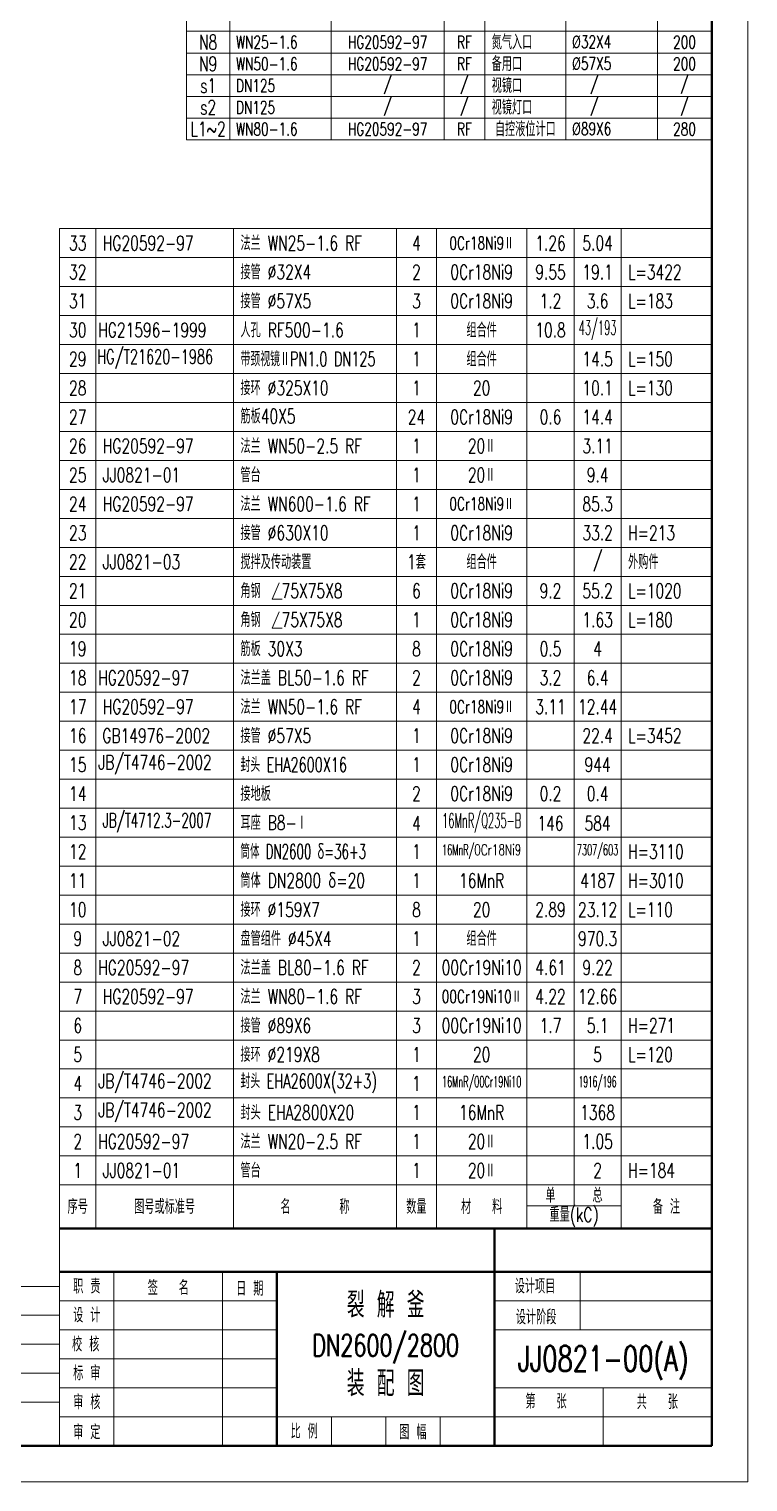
# Model space of a CAD drawing. Header units: millimetres. Extents: x 291 to 885, y 250 to 1091.
# Drawn here: x 686.4 to 884.8, y 249.9 to 651 of the extents above; entities that cross this region are included whole.
import ezdxf

# ---------------------------------------------------------------- set-up
doc = ezdxf.new("R2010")
doc.units = ezdxf.units.MM
doc.layers.add('外壳线', color=1, linetype='Continuous', lineweight=40)
doc.layers.add('尺寸线', color=2, linetype='Continuous', lineweight=15)
doc.styles.get("Standard").update_dxf_attribs({"font": 'romans.shx', "width": 0.7, "height": 3.5, "bigfont": 'hzfs.shx'})
doc.styles.add('文字', font='romans.shx', dxfattribs={"width": 0.7, "height": 4, "bigfont": 'hzfs.shx'})

msp = doc.modelspace()

# ---------------------------------------------------------------- linework, layer by layer
at = {"layer": '外壳线'}
for p, q in [((874.777, 1080.883), (874.777, 259.883)), ((694.793, 319.883), (874.777, 319.883)), ((814.783, 259.883), (814.783, 319.884)), ((694.793, 307.883), (874.777, 307.883)), ((754.788, 259.883), (754.788, 307.883)), ((874.777, 259.883), (315.777, 259.883)), ((514.793, 259.883), (694.777, 259.883))]:
    msp.add_line(p, q, dxfattribs=at)
at = {"layer": '尺寸线'}
for p, q in [((884.777, 1090.883), (884.777, 249.883)), ((729.777, 1080.883), (729.777, 620.366)), ((741.777, 740.366), (741.777, 620.366)), ((769.777, 740.366), (769.777, 620.366)), ((800.887, 740.366), (800.887, 620.366)), ((812.137, 740.366), (812.137, 620.366)), ((834.527, 740.366), (834.527, 620.366)), ((859.777, 740.366), (859.777, 620.366)), ((729.777, 650.366), (874.777, 650.366)), ((729.777, 644.366), (874.777, 644.366)), ((729.777, 638.366), (874.777, 638.366)), ((729.777, 632.366), (874.777, 632.366)), ((729.777, 626.366), (874.777, 626.366)), ((729.777, 620.366), (874.777, 620.366)), ((694.777, 259.883), (694.777, 595.883)), ((694.777, 595.883), (874.777, 595.883)), ((704.777, 319.883), (704.777, 595.883)), ((742.777, 319.883), (742.777, 595.883)), ((787.777, 319.883), (787.777, 595.883)), ((798.777, 319.883), (798.777, 595.883)), ((823.777, 319.883), (823.777, 595.883)), ((836.777, 326.113), (836.777, 595.883)), ((849.777, 319.883), (849.777, 595.883)), ((694.777, 587.883), (874.777, 587.883)), ((694.777, 579.883), (874.777, 579.883)), ((694.777, 571.883), (874.777, 571.883)), ((694.777, 563.883), (874.777, 563.883)), ((694.777, 555.883), (874.777, 555.883)), ((694.777, 547.883), (874.777, 547.883)), ((694.777, 539.883), (874.777, 539.883)), ((694.777, 531.883), (874.777, 531.883)), ((694.777, 523.883), (874.777, 523.883)), ((694.777, 515.883), (874.777, 515.883)), ((694.777, 507.883), (874.777, 507.883)), ((694.777, 499.883), (874.777, 499.883)), ((755.373, 498.131), (753.452, 493.595)), ((753.452, 493.595), (756.246, 493.595)), ((694.777, 491.883), (874.777, 491.883)), ((755.373, 490.131), (753.452, 485.595)), ((753.452, 485.595), (756.246, 485.595)), ((694.777, 483.883), (874.777, 483.883)), ((694.777, 475.883), (874.777, 475.883)), ((694.777, 467.883), (874.777, 467.883)), ((694.777, 459.883), (874.777, 459.883)), ((694.777, 451.883), (874.777, 451.883)), ((694.777, 443.883), (874.777, 443.883)), ((694.777, 435.883), (874.777, 435.883)), ((694.777, 427.883), (874.777, 427.883)), ((694.777, 419.883), (874.777, 419.883)), ((694.793, 411.883), (874.777, 411.883)), ((694.777, 403.883), (874.777, 403.883)), ((694.777, 395.883), (874.777, 395.883)), ((694.777, 387.883), (874.777, 387.883)), ((694.777, 379.883), (874.777, 379.883)), ((694.777, 371.883), (874.777, 371.883)), ((694.777, 363.883), (874.777, 363.883)), ((694.777, 355.883), (874.777, 355.883)), ((694.777, 347.883), (874.777, 347.883)), ((694.777, 339.883), (874.777, 339.883)), ((694.777, 331.883), (874.777, 331.883)), ((823.777, 326.113), (849.777, 326.113)), ((709.792, 259.883), (709.792, 307.883)), ((739.789, 259.883), (739.789, 307.883)), ((838.492, 291.886), (838.492, 307.883)), ((514.777, 303.883), (694.777, 303.883)), ((694.793, 299.883), (754.788, 299.883)), ((814.783, 299.883), (874.777, 299.883)), ((514.777, 295.883), (694.777, 295.883)), ((694.793, 291.883), (754.788, 291.883)), ((814.783, 291.883), (874.777, 291.883)), ((514.777, 287.883), (694.777, 287.883)), ((694.793, 283.883), (754.788, 283.883)), ((514.777, 279.883), (694.777, 279.883)), ((694.793, 275.883), (754.788, 275.883)), ((814.783, 275.883), (874.777, 275.883)), ((844.78, 275.883), (844.78, 259.883)), ((514.777, 271.883), (694.777, 271.883)), ((514.777, 271.883), (694.777, 271.883)), ((694.793, 267.883), (874.777, 267.883)), ((769.787, 259.883), (769.787, 267.883)), ((784.785, 259.883), (784.785, 267.883)), ((799.784, 259.883), (799.784, 267.883)), ((884.777, 249.883), (290.777, 249.883))]:
    msp.add_line(p, q, dxfattribs=at)

# ---------------------------------------------------------------- texts
at = {"layer": '尺寸线', "char_height": 4, "style": '文字'}
for s, insert, width, attachment_point in [(' 氮气入口', (812.137, 647.366), 22.39074, 4), ('N8', (735.777, 647.366), 12, 5), ('N9', (735.777, 641.366), 12, 5), (' 备用口', (812.137, 641.366), 22.39074, 4), (' 视镜口', (812.137, 635.366), 22.39074, 4), ('s1', (735.777, 635.366), 12, 5), ('s2', (735.777, 629.366), 12, 5), (' 视镜灯口', (812.137, 629.366), 22.39074, 4), ('自控液位计口', (823.332, 623.366), 22.39074, 5), ('L1~2', (735.777, 623.366), 12, 5), (' 筋板40X5', (742.777, 544.087), 55, 4), ('944', (843.277, 447.883), 13, 5), (' 耳座 B8-Ⅰ', (742.777, 431.883), 45, 4), (' {\\W0.6;筒体 DN2600 \\fSimSun|b0|i0|c134|p2;δ\\Fromans,hzfs|c134;=36+3}', (742.777, 423.883), 71.28775, 4), (' 筒体 DN2800 {\\fSimSun|b0|i0|c134|p2;δ}=20', (742.777, 415.883), 45, 4), ('16MnR', (811.277, 415.883), 25, 5), ('职 责', (702.293, 303.896), 14.99868, 5), ('签   名', (724.791, 303.497), 31.23137, 5), ('日 期', (747.289, 303.271), 14.99868, 5), ('设计项目', (826.011, 303.921), 14.99868, 5), ('设 计', (702.293, 295.935), 14.99868, 5), ('设计阶段', (826.321, 295.386), 14.99868, 5), ('校 核', (701.992, 287.887), 14.99868, 5), ('标 审', (702.293, 279.942), 14.99868, 5), ('审 核', (702.293, 271.933), 14.99868, 5), ('第   张', (829.043, 272.133), 29.99735, 5), ('共   张', (859.779, 271.969), 29.99735, 5), ('审 定', (702.293, 263.657), 14.99868, 5), ('比 例', (762.287, 263.856), 14.99868, 5), ('图 幅', (792.285, 263.656), 14.99868, 5)]:
    msp.add_mtext(s, dxfattribs=dict(at, insert=insert, width=width, attachment_point=attachment_point))
at = {"layer": '尺寸线'}
for s, insert, char_height, width, attachment_point in [(' WN25-1.6', (741.777, 647.366), 3.5, 28, 4), ('HG20592-97', (785.332, 647.366), 3.5, 31.10926, 5), ('RF', (806.512, 647.366), 3.5, 11.25, 5), ('{\\Ftxt|c134; \\Ftxt|c0;%%C}32X4', (834.527, 647.366), 3.5, 25.25, 4), ('200', (867.277, 647.366), 3.5, 15, 5), (' WN50-1.6', (741.777, 641.366), 3.5, 28, 4), ('HG20592-97', (785.332, 641.366), 3.5, 31.10926, 5), ('RF', (806.512, 641.366), 3.5, 11.25, 5), ('{\\Ftxt|c134; \\Ftxt|c0;%%C}57X5', (834.527, 641.366), 3.5, 25.25, 4), ('200', (867.277, 641.366), 3.5, 15, 5), ('/', (785.315, 635.366), 3.5, 31.14279, 5), ('/', (806.512, 635.366), 3.5, 11.25, 5), ('    /', (834.527, 635.366), 3.5, 25.25, 4), ('/', (867.277, 635.449), 3.5, 15, 5), (' DN125', (741.777, 635.366), 3.5, 28, 4), (' DN125', (741.777, 629.366), 3.5, 28, 4), ('/', (785.315, 629.366), 3.5, 31.14279, 5), ('/', (806.512, 629.366), 3.5, 11.25, 5), ('    /', (834.527, 629.366), 3.5, 25.25, 4), ('/', (867.277, 629.366), 3.5, 15, 5), (' WN80-1.6', (741.777, 623.366), 3.5, 28, 4), ('HG20592-97', (785.332, 623.366), 3.5, 31.10926, 5), ('RF', (806.512, 623.366), 3.5, 11.25, 5), ('{\\Ftxt|c134; \\Ftxt|c0;%%C}89X6', (834.527, 623.366), 3.5, 25.25, 4), ('280', (867.277, 623.366), 3.5, 15, 5), ('33', (699.785, 591.883), 4, 9.98411, 5), (' HG20592-97', (704.777, 591.883), 4, 38, 4), (' 法兰 WN25-1.6 RF', (742.777, 591.883), 4, 45, 4), ('4', (793.277, 591.883), 4, 11, 5), ('0Cr18Ni9Ⅱ', (811.277, 591.883), 3.5, 25, 5), ('1.26', (830.277, 591.883), 4, 13, 5), ('5.04', (843.277, 591.883), 4, 13, 5), ('32', (699.785, 583.883), 4, 9.98411, 5), (' 接管 %%C32X4 ', (742.777, 583.883), 4, 45, 4), ('2', (793.277, 583.883), 4, 11, 5), ('0Cr18Ni9', (811.277, 583.883), 4, 25, 5), ('9.55', (830.277, 583.883), 4, 13, 5), ('19.1', (843.277, 583.883), 4, 13, 5), (' L=3422', (849.777, 583.883), 4, 25, 4), ('31', (699.785, 575.883), 4, 9.98411, 5), (' 接管 %%C57X5 ', (742.777, 575.883), 4, 45, 4), ('3', (793.277, 575.883), 4, 11, 5), ('0Cr18Ni9', (811.277, 575.883), 4, 25, 5), ('1.2', (830.277, 575.883), 4, 13, 5), ('3.6', (843.277, 575.883), 4, 13, 5), (' L=183', (849.777, 575.883), 4, 25, 4), ('30', (699.785, 567.883), 4, 9.98411, 5), (' HG21596-1999', (703.525, 567.883), 4, 38, 4), (' 人孔 RF500-1.6', (742.777, 567.883), 4, 45, 4), ('1', (793.277, 567.883), 4, 11, 5), ('组合件', (811.277, 567.883), 4, 25, 5), ('10.8', (830.277, 567.883), 4, 13, 5), ('{\\W0.5;43/193}', (843.277, 567.883), 4, 13, 5), ('29', (699.785, 559.883), 4, 9.98411, 5), ('{\\W0.6; \\W0.65;HG/T21620-1986}', (703.525, 559.883), 4, 38, 4), (' {\\W0.65;带颈视镜ⅡPN1.0 DN125}', (742.777, 559.883), 4, 64.16203, 4), ('1', (793.277, 559.883), 4, 11, 5), ('组合件', (811.277, 559.883), 4, 25, 5), ('14.5', (843.277, 559.883), 4, 13, 5), (' L=150', (849.777, 559.883), 4, 25, 4), ('28', (699.785, 551.883), 4, 9.98411, 5), (' 接环 %%C325X10 ', (742.777, 551.883), 4, 45, 4), ('1', (793.277, 551.883), 4, 11, 5), ('20', (811.277, 551.883), 4, 25, 5), ('10.1', (843.277, 551.883), 4, 13, 5), (' L=130', (849.777, 551.883), 4, 25, 4), ('27', (699.785, 543.883), 4, 9.98411, 5), ('24', (793.277, 543.883), 4, 11, 5), ('0Cr18Ni9', (811.277, 543.883), 4, 25, 5), ('0.6', (830.277, 543.883), 4, 13, 5), ('14.4', (843.277, 543.883), 4, 13, 5), ('26', (699.785, 535.883), 4, 9.98411, 5), (' HG20592-97', (704.777, 535.883), 4, 38, 4), (' 法兰 WN50-2.5 RF', (742.777, 535.883), 4, 45, 4), ('1', (793.277, 535.883), 4, 11, 5), ('20Ⅱ', (811.277, 535.883), 4, 25, 5), ('3.11', (843.277, 535.883), 4, 13, 5), ('25', (699.785, 527.883), 4, 9.98411, 5), (' JJ0821-01', (704.777, 527.883), 4, 38, 4), (' 管台  ', (742.777, 527.883), 4, 45, 4), ('1', (793.277, 527.883), 4, 11, 5), ('20Ⅱ', (811.277, 527.883), 4, 25, 5), ('9.4', (843.277, 527.883), 4, 13, 5), ('24', (699.785, 519.883), 4, 9.98411, 5), (' HG20592-97', (704.777, 519.883), 4, 38, 4), (' 法兰 WN600-1.6 RF', (742.777, 519.883), 4, 45, 4), ('1', (793.277, 519.883), 4, 11, 5), ('0Cr18Ni9Ⅱ', (811.277, 519.883), 3.5, 25, 5), ('85.3', (843.277, 519.883), 4, 13, 5), ('23', (699.785, 511.883), 4, 9.98411, 5), (' 接管 %%C630X10 ', (742.777, 511.883), 4, 45, 4), ('1', (793.277, 511.883), 4, 11, 5), ('0Cr18Ni9', (811.277, 511.883), 4, 25, 5), ('33.2', (843.277, 511.883), 4, 13, 5), (' H=213', (849.777, 511.883), 4, 25, 4), ('22', (699.785, 503.883), 4, 9.98411, 5), (' JJ0821-03', (704.777, 503.883), 4, 38, 4), (' 搅拌及传动装置', (742.777, 503.883), 4, 45, 4), ('1套', (793.277, 503.883), 4, 11, 5), ('组合件', (811.277, 503.883), 4, 25, 5), ('/', (843.277, 503.883), 4, 13, 5), (' 外购件', (849.777, 503.883), 4, 25, 4), ('21', (699.785, 495.883), 4, 9.98411, 5), (' 角钢   75X75X8', (742.777, 495.883), 4, 45, 4), ('6', (793.277, 495.883), 4, 11, 5), ('0Cr18Ni9', (811.277, 495.883), 4, 25, 5), ('9.2', (830.277, 495.883), 4, 13, 5), ('55.2', (843.277, 495.883), 4, 13, 5), (' L=1020', (849.777, 495.883), 4, 25, 4), ('20', (699.785, 487.883), 4, 9.98411, 5), (' 角钢   75X75X8', (742.777, 487.883), 4, 45, 4), ('1', (793.277, 487.883), 4, 11, 5), ('0Cr18Ni9', (811.277, 487.883), 4, 25, 5), ('1.63', (843.277, 487.883), 4, 13, 5), (' L=180', (849.777, 487.883), 4, 25, 4), ('19', (699.785, 479.883), 4, 9.98411, 5), (' 筋板 30X3 ', (742.777, 479.883), 4, 45, 4), ('8', (793.277, 479.883), 4, 11, 5), ('0Cr18Ni9', (811.277, 479.883), 4, 25, 5), ('0.5', (830.277, 479.883), 4, 13, 5), ('4', (843.277, 479.883), 4, 13, 5), ('18', (699.785, 471.883), 4, 9.98411, 5), (' HG20592-97', (703.525, 471.883), 4, 38, 4), (' 法兰盖 BL50-1.6 RF', (742.777, 471.883), 4, 45, 4), ('2', (793.277, 471.883), 4, 11, 5), ('0Cr18Ni9', (811.277, 471.883), 4, 25, 5), ('3.2', (830.277, 471.883), 4, 13, 5), ('6.4', (843.277, 471.883), 4, 13, 5), ('17', (699.785, 463.883), 4, 9.98411, 5), (' HG20592-97', (704.777, 463.883), 4, 38, 4), (' 法兰 WN50-1.6 RF', (742.777, 463.883), 4, 45, 4), ('4', (793.277, 463.883), 4, 11, 5), ('0Cr18Ni9Ⅱ', (811.277, 463.883), 3.5, 25, 5), ('3.11', (830.277, 463.883), 4, 13, 5), ('12.44', (843.277, 463.883), 4, 13, 5), ('16', (699.785, 455.883), 4, 9.98411, 5), ('GB14976-2002', (706.574, 455.883), 4, 38, 4), (' 接管 %%C57X5 ', (742.777, 455.883), 4, 45, 4), ('1', (793.277, 455.883), 4, 11, 5), ('0Cr18Ni9', (811.277, 455.883), 4, 25, 5), ('22.4', (843.277, 455.883), 4, 13, 5), (' L=3452', (849.777, 455.883), 4, 25, 4), ('15', (699.785, 447.883), 4, 9.98411, 5), (' JB/T4746-2002', (703.525, 447.883), 4, 38, 4), (' {\\W0.65;封头 EHA2600X16}', (742.777, 447.883), 4, 55.39243, 4), ('1', (793.277, 447.883), 4, 11, 5), ('0Cr18Ni9', (811.277, 447.883), 4, 25, 5), ('14', (699.785, 439.883), 4, 9.98411, 5), (' 接地板', (742.777, 439.883), 4, 45, 4), ('2', (793.277, 439.883), 4, 11, 5), ('0Cr18Ni9', (811.277, 439.883), 4, 25, 5), ('0.2', (830.277, 439.883), 4, 13, 5), ('0.4', (843.277, 439.883), 4, 13, 5), ('13', (699.785, 431.883), 4, 9.98411, 5), (' {\\W0.6;JB/T4712.3-2007}', (704.777, 431.883), 4, 55.33283, 4), ('4', (793.277, 431.716), 4, 11, 5), ('{\\W0.5;16MnR/Q235-B}', (811.277, 431.811), 4, 25, 5), ('146', (830.277, 431.716), 4, 13, 5), ('584', (843.277, 431.716), 4, 13, 5), ('12', (699.785, 423.883), 4, 9.98411, 5), ('1', (793.277, 423.883), 4, 11, 5), ('{\\W0.55;16MnR/}0Cr18Ni9', (811.277, 423.883), 3, 25, 5), ('{\\W0.55;7307/603}', (843.277, 423.883), 3, 13, 5), (' H=3110', (849.777, 423.883), 4, 25, 4), ('11', (699.785, 415.883), 4, 9.98411, 5), ('1', (793.277, 415.883), 4, 11, 5), ('4187', (843.277, 415.883), 4, 13, 5), (' H=3010', (849.777, 415.883), 4, 25, 4), ('10', (699.785, 407.883), 4, 9.98411, 5), (' 接环 %%C159X7 ', (742.777, 407.883), 4, 45, 4), ('8', (793.277, 407.883), 4, 11, 5), ('20', (811.277, 407.883), 4, 25, 5), ('2.89', (830.277, 407.883), 4, 13, 5), ('23.12', (843.277, 407.883), 4, 13, 5), (' L=110', (849.777, 407.883), 4, 25, 4), ('9', (699.785, 399.883), 4, 9.98411, 5), (' JJ0821-02', (704.777, 399.883), 4, 38, 4), (' 盘管组件 %%C45X4', (742.777, 399.883), 4, 45, 4), ('1', (793.277, 399.883), 4, 11, 5), ('组合件', (811.277, 399.883), 4, 25, 5), ('970.3', (843.277, 399.883), 4, 13, 5), ('8', (699.785, 391.883), 4, 9.98411, 5), (' HG20592-97', (703.525, 391.883), 4, 38, 4), (' 法兰盖 BL80-1.6 RF', (742.777, 391.883), 4, 45, 4), ('2', (793.277, 391.883), 4, 11, 5), ('00Cr19Ni10', (811.277, 391.883), 4, 25, 5), ('4.61', (830.277, 391.883), 4, 13, 5), ('9.22', (843.277, 391.883), 4, 13, 5), ('7', (699.785, 383.883), 4, 9.98411, 5), (' HG20592-97', (704.777, 383.883), 4, 38, 4), (' 法兰 WN80-1.6 RF', (742.777, 383.883), 4, 45, 4), ('3', (793.277, 383.883), 4, 11, 5), ('00Cr19Ni10Ⅱ', (811.277, 383.883), 3.5, 25, 5), ('4.22', (830.277, 383.883), 4, 13, 5), ('12.66', (843.277, 383.883), 4, 13, 5), ('6', (699.785, 375.883), 4, 9.98411, 5), (' 接管 %%C89X6 ', (742.777, 375.883), 4, 45, 4), ('3', (793.277, 375.883), 4, 11, 5), ('00Cr19Ni10', (811.277, 375.883), 4, 25, 5), ('1.7', (830.277, 375.883), 4, 13, 5), ('5.1', (843.277, 375.883), 4, 13, 5), (' H=271', (849.777, 375.883), 4, 25, 4), ('5', (699.785, 367.883), 4, 9.98411, 5), (' 接环 %%C219X8 ', (742.777, 367.883), 4, 45, 4), ('1', (793.277, 367.883), 4, 11, 5), ('20', (811.277, 367.883), 4, 25, 5), ('5', (843.277, 367.883), 4, 13, 5), (' L=120', (849.777, 367.883), 4, 25, 4), ('4', (699.785, 359.883), 4, 9.98411, 5), (' JB/T4746-2002', (703.525, 359.883), 4, 38, 4), (' {\\W0.65;封头 EHA2600X(32+3)}', (742.777, 359.883), 4, 55.39243, 4), ('1', (793.277, 359.883), 4, 11, 5), ('{\\W0.55;16MnR/00Cr19Ni10}', (811.277, 359.883), 3, 25, 5), ('{\\W0.5;1916/196}', (843.277, 359.883), 3, 13, 5), ('3', (699.785, 351.883), 4, 9.98411, 5), (' JB/T4746-2002', (703.525, 351.883), 4, 38, 4), (' 封头 EHA2800X20 ', (742.777, 351.883), 4, 45, 4), ('1', (793.277, 351.883), 4, 11, 5), ('16MnR', (811.277, 351.883), 4, 25, 5), ('1368', (843.277, 351.883), 4, 13, 5), ('2', (699.785, 343.883), 4, 9.98411, 5), (' HG20592-97', (703.525, 343.883), 4, 38, 4), (' 法兰 WN20-2.5 RF', (742.777, 343.883), 4, 45, 4), ('1', (793.277, 343.883), 4, 11, 5), ('20Ⅱ', (811.277, 343.883), 4, 25, 5), ('1.05', (843.277, 343.883), 4, 13, 5), ('1', (699.785, 335.883), 4, 9.98411, 5), (' JJ0821-01', (704.777, 335.883), 4, 38, 4), (' 管台', (742.777, 335.883), 4, 45, 4), ('1', (793.277, 335.883), 4, 11, 5), ('20Ⅱ', (811.277, 335.883), 4, 25, 5), ('2', (843.277, 335.883), 4, 13, 5), (' H=184', (849.777, 335.883), 4, 25, 4), ('单', (830.277, 328.998), 4, 13, 5), ('总', (843.277, 328.998), 4, 13, 5), ('序号', (699.785, 325.883), 4, 9.98411, 5), ('图号或标准号', (723.777, 325.883), 4, 38, 5), ('名       称', (765.277, 325.883), 4, 45, 5), ('数量', (793.277, 325.883), 4, 11, 5), ('材   料', (811.277, 325.883), 4, 25, 5), ('重量(kC)', (836.777, 322.998), 4, 26, 5), ('备 注', (862.277, 325.883), 4, 25, 5), ('裂 解 釜\\P{\\H0.8571x;DN2600/2800}\\P装 配 图', (784.785, 287.883), 7, 59.9947, 5), ('JJ0821-00(A)', (821.298, 287.431), 7, 66.00811, 1)]:
    msp.add_mtext(s, dxfattribs=dict(at, insert=insert, char_height=char_height, width=width, attachment_point=attachment_point))

doc.saveas('drawing.dxf')
